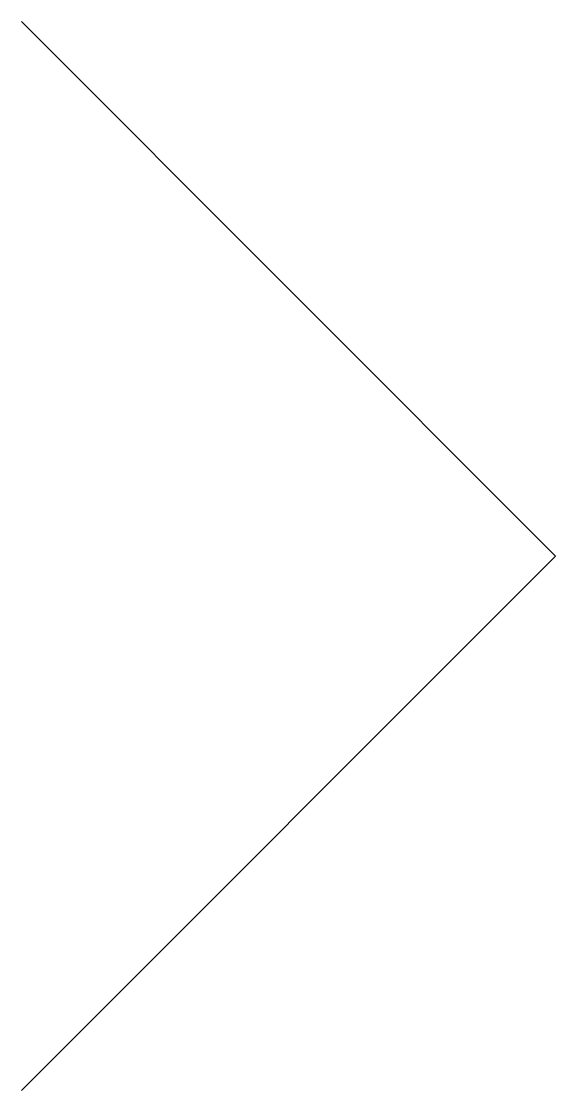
# Model space of a CAD drawing. Header units: millimetres. Extents: x 10 to 20, y 10 to 30.
import ezdxf

# ---------------------------------------------------------------- set-up
doc = ezdxf.new("R2010")
doc.units = ezdxf.units.MM
doc.layers.get('0').update_dxf_attribs({"lineweight": 25, "true_color": 0xffffff})

msp = doc.modelspace()

# ---------------------------------------------------------------- linework, layer by layer
for q in [(10, 30), (10, 10)]:
    msp.add_line((20, 20), q)

doc.saveas('drawing.dxf')
